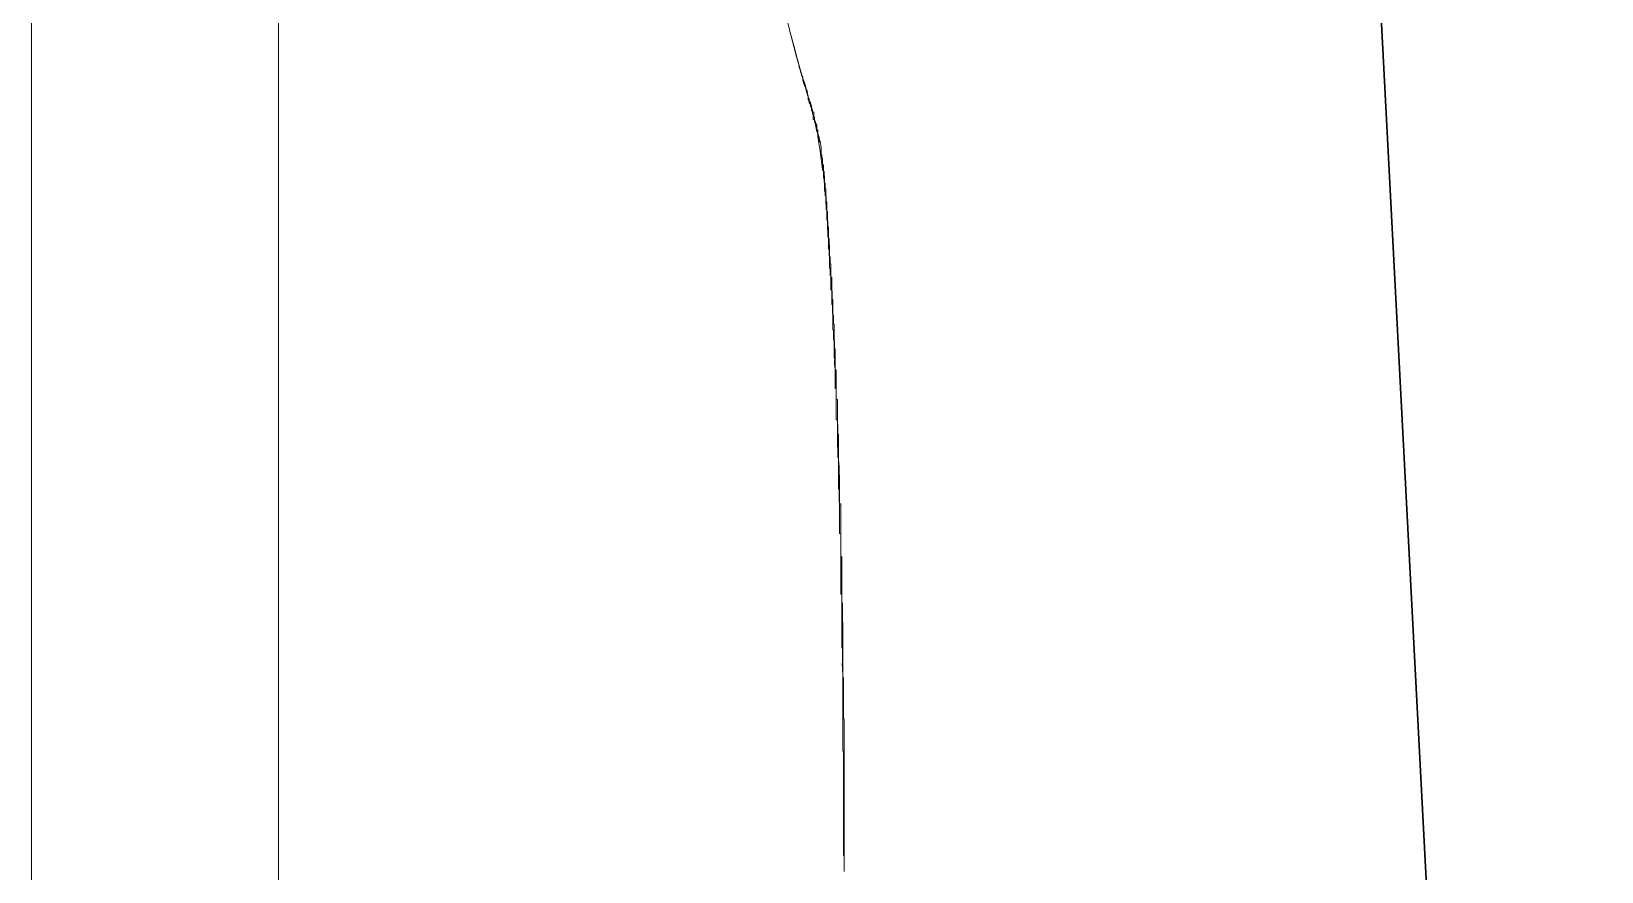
# Model space of a CAD drawing. Header units: millimetres. Extents: x 5194 to 16594, y 329 to 7592.
# Drawn here: x 10611.1 to 10674.6, y 2906.2 to 2940.2 of the extents above; entities that cross this region are included whole.
import ezdxf

# ---------------------------------------------------------------- set-up
doc = ezdxf.new("R2010")
doc.units = ezdxf.units.MM
doc.header["$MEASUREMENT"] = 0
doc.layers.add('PDF_Geometry', color=7, linetype='Continuous', true_color=0x231f20)

msp = doc.modelspace()

# ---------------------------------------------------------------- linework, layer by layer
at = {"layer": 'PDF_Geometry', "color": 0, "lineweight": 9}
for p, q in [((10611.085, 2778.679), (10611.085, 3113.207)), ((10657.08, 3105.412), (10674.622, 2770.794)), ((10674.622, 2770.794), (10657.08, 3105.412)), ((10674.622, 2770.311), (10657.08, 3104.883)), ((10621.077, 2778.679), (10621.077, 3095.89)), ((10642.249, 2938.447), (10642.271, 2938.402)), ((10642.271, 2938.402), (10642.294, 2938.357)), ((10642.451, 2937.851), (10642.406, 2937.93)), ((10642.406, 2937.93), (10642.429, 2937.885)), ((10642.429, 2937.885), (10642.429, 2937.817)), ((10642.429, 2937.817), (10642.451, 2937.772)), ((10642.473, 2937.806), (10642.451, 2937.851)), ((10642.451, 2937.772), (10642.474, 2937.727)), ((10642.473, 2937.783), (10642.473, 2937.806)), ((10642.496, 2937.716), (10642.473, 2937.783)), ((10642.474, 2937.727), (10642.474, 2937.682)), ((10642.474, 2937.682), (10642.496, 2937.637)), ((10642.496, 2937.649), (10642.496, 2937.716)), ((10642.518, 2937.604), (10642.496, 2937.649)), ((10642.496, 2937.637), (10642.519, 2937.57)), ((10642.518, 2937.536), (10642.518, 2937.604)), ((10642.563, 2937.491), (10642.518, 2937.536)), ((10642.519, 2937.57), (10642.519, 2937.502)), ((10642.519, 2937.502), (10642.519, 2937.457)), ((10642.519, 2937.457), (10642.563, 2937.39)), ((10642.563, 2937.446), (10642.563, 2937.491)), ((10642.563, 2937.401), (10642.563, 2937.446)), ((10642.608, 2937.334), (10642.563, 2937.401)), ((10642.563, 2937.39), (10642.563, 2937.345)), ((10642.563, 2937.345), (10642.563, 2937.322)), ((10642.563, 2937.322), (10642.608, 2937.255)), ((10642.608, 2937.289), (10642.608, 2937.334)), ((10642.631, 2937.244), (10642.608, 2937.289)), ((10642.608, 2937.255), (10642.608, 2937.188)), ((10642.608, 2937.188), (10642.631, 2937.143)), ((10642.653, 2937.176), (10642.631, 2937.244)), ((10642.631, 2937.143), (10642.653, 2937.098)), ((10642.653, 2937.131), (10642.653, 2937.176)), ((10642.676, 2937.086), (10642.653, 2937.131)), ((10642.653, 2937.098), (10642.653, 2937.03)), ((10642.653, 2937.03), (10642.676, 2936.985)), ((10642.698, 2937.019), (10642.676, 2937.086)), ((10642.676, 2936.985), (10642.698, 2936.94)), ((10642.698, 2936.974), (10642.698, 2937.019)), ((10642.743, 2936.929), (10642.698, 2936.974)), ((10642.698, 2936.94), (10642.698, 2936.895)), ((10642.698, 2936.895), (10642.721, 2936.828)), ((10642.721, 2936.828), (10642.721, 2936.783)), ((10642.721, 2936.783), (10642.721, 2936.738)), ((10642.721, 2936.738), (10642.721, 2936.67)), ((10642.721, 2936.67), (10642.766, 2936.625)), ((10642.743, 2936.861), (10642.743, 2936.929)), ((10642.743, 2936.816), (10642.743, 2936.861)), ((10642.743, 2936.771), (10642.743, 2936.816)), ((10642.766, 2936.726), (10642.743, 2936.771)), ((10642.766, 2936.659), (10642.766, 2936.726)), ((10642.788, 2936.614), (10642.766, 2936.659)), ((10642.766, 2936.625), (10642.766, 2936.58)), ((10642.766, 2936.58), (10642.957, 2935.879)), ((10642.811, 2936.547), (10642.788, 2936.614)), ((10642.867, 2936.149), (10642.8, 2936.508)), ((10642.8, 2936.508), (10642.822, 2936.508)), ((10642.811, 2936.502), (10642.811, 2936.547)), ((10642.82, 2936.508), (10642.82, 2936.486)), ((10642.82, 2936.486), (10642.842, 2936.486)), ((10642.822, 2936.508), (10642.822, 2936.486)), ((10642.822, 2936.486), (10642.822, 2936.463)), ((10642.822, 2936.463), (10642.822, 2936.441)), ((10642.822, 2936.441), (10642.822, 2936.418)), ((10642.822, 2936.418), (10642.822, 2936.396)), ((10642.822, 2936.396), (10642.822, 2936.373)), ((10642.822, 2936.373), (10642.845, 2936.373)), ((10642.842, 2936.486), (10642.842, 2936.463)), ((10642.842, 2936.463), (10642.842, 2936.441)), ((10642.842, 2936.441), (10642.865, 2936.441)), ((10642.845, 2936.373), (10642.845, 2936.351)), ((10642.845, 2936.351), (10642.845, 2936.328)), ((10642.845, 2936.328), (10642.867, 2936.328)), ((10642.865, 2936.441), (10642.865, 2936.418)), ((10642.865, 2936.418), (10642.865, 2936.396)), ((10642.865, 2936.396), (10642.865, 2936.373)), ((10642.865, 2936.373), (10642.865, 2936.351)), ((10642.865, 2936.351), (10642.865, 2936.328)), ((10642.865, 2936.328), (10642.865, 2936.306)), ((10642.865, 2936.306), (10642.865, 2936.283)), ((10642.865, 2936.283), (10642.887, 2936.261)), ((10642.867, 2936.328), (10642.867, 2936.306)), ((10642.89, 2936.149), (10642.867, 2936.149)), ((10642.887, 2936.261), (10642.887, 2936.238)), ((10642.887, 2936.238), (10642.887, 2936.216)), ((10642.887, 2936.216), (10642.91, 2936.216)), ((10642.89, 2936.126), (10642.89, 2936.149)), ((10642.89, 2936.104), (10642.89, 2936.126)), ((10642.89, 2936.081), (10642.89, 2936.104)), ((10642.912, 2936.081), (10642.89, 2936.081)), ((10642.91, 2936.216), (10642.91, 2936.194)), ((10642.912, 2936.059), (10642.912, 2936.081)), ((10642.912, 2935.924), (10642.912, 2936.059)), ((10642.957, 2935.901), (10642.912, 2935.924)), ((10642.957, 2935.879), (10642.957, 2935.901)), ((10643.045, 2935.249), (10643.045, 2935.226)), ((10643.045, 2935.226), (10643.067, 2935.226)), ((10643.067, 2935.226), (10643.067, 2935.204)), ((10643.067, 2935.204), (10643.067, 2935.181)), ((10643.067, 2935.181), (10643.067, 2935.159)), ((10643.067, 2935.159), (10643.067, 2935.137)), ((10643.067, 2935.137), (10643.067, 2935.114)), ((10643.067, 2935.114), (10643.067, 2935.092)), ((10643.067, 2935.092), (10643.09, 2935.092)), ((10643.09, 2935.092), (10643.09, 2935.069)), ((10643.09, 2934.844), (10643.09, 2934.822)), ((10643.09, 2934.822), (10643.135, 2934.822)), ((10643.135, 2934.822), (10643.135, 2934.799)), ((10643.092, 2934.642), (10643.092, 2934.619)), ((10643.092, 2934.619), (10643.092, 2934.597)), ((10643.092, 2934.597), (10643.137, 2934.574)), ((10643.135, 2934.574), (10643.135, 2934.552)), ((10643.135, 2934.552), (10643.157, 2934.552)), ((10643.137, 2934.574), (10643.137, 2934.304)), ((10643.137, 2934.304), (10643.137, 2934.282)), ((10643.137, 2934.282), (10643.159, 2934.282)), ((10643.157, 2934.552), (10643.157, 2934.529)), ((10643.157, 2934.529), (10643.157, 2934.507)), ((10643.157, 2934.507), (10643.157, 2934.484)), ((10643.157, 2934.484), (10643.157, 2934.462)), ((10643.157, 2934.462), (10643.157, 2934.439)), ((10643.157, 2934.439), (10643.157, 2934.417)), ((10643.157, 2934.417), (10643.157, 2934.394)), ((10643.157, 2934.394), (10643.18, 2934.372)), ((10643.159, 2934.282), (10643.159, 2934.124)), ((10643.159, 2934.124), (10643.159, 2934.102)), ((10643.18, 2934.372), (10643.18, 2934.349)), ((10643.18, 2934.349), (10643.18, 2934.327)), ((10643.18, 2934.327), (10643.18, 2934.304)), ((10643.18, 2934.124), (10643.18, 2934.102)), ((10643.159, 2934.102), (10643.182, 2934.102)), ((10643.18, 2934.102), (10643.18, 2934.08)), ((10643.18, 2934.08), (10643.202, 2934.08)), ((10643.182, 2934.102), (10643.182, 2934.08)), ((10643.182, 2934.08), (10643.182, 2933.855)), ((10643.182, 2933.855), (10643.182, 2933.832)), ((10643.182, 2933.832), (10643.182, 2933.81)), ((10643.182, 2933.81), (10643.182, 2933.787)), ((10643.182, 2933.787), (10643.182, 2933.765)), ((10643.182, 2933.765), (10643.204, 2933.742)), ((10643.202, 2934.08), (10643.202, 2934.057)), ((10643.202, 2934.057), (10643.202, 2934.035)), ((10643.202, 2934.035), (10643.202, 2934.012)), ((10643.202, 2934.012), (10643.202, 2933.99)), ((10643.202, 2933.99), (10643.202, 2933.967)), ((10643.202, 2933.967), (10643.202, 2933.945)), ((10643.202, 2933.945), (10643.202, 2933.922)), ((10643.202, 2933.922), (10643.202, 2933.9)), ((10643.202, 2933.9), (10643.202, 2933.877)), ((10643.202, 2933.877), (10643.225, 2933.855)), ((10643.204, 2933.742), (10643.204, 2933.72)), ((10643.204, 2933.72), (10643.204, 2933.697)), ((10643.204, 2933.697), (10643.204, 2933.675)), ((10643.204, 2933.675), (10643.204, 2933.652)), ((10643.204, 2933.652), (10643.204, 2933.63)), ((10643.204, 2933.63), (10643.204, 2933.607)), ((10643.204, 2933.607), (10643.204, 2933.585)), ((10643.204, 2933.585), (10643.204, 2933.562)), ((10643.204, 2933.562), (10643.227, 2933.562)), ((10643.225, 2933.855), (10643.225, 2933.832)), ((10643.225, 2933.832), (10643.225, 2933.81)), ((10643.225, 2933.81), (10643.225, 2933.787)), ((10643.225, 2933.585), (10643.225, 2933.562)), ((10643.225, 2933.562), (10643.225, 2933.54)), ((10643.225, 2933.54), (10643.247, 2933.54)), ((10643.227, 2933.562), (10643.227, 2933.54)), ((10643.227, 2933.54), (10643.227, 2933.315)), ((10643.247, 2933.54), (10643.247, 2933.517)), ((10643.227, 2933.315), (10643.227, 2933.292)), ((10643.227, 2933.292), (10643.227, 2933.27)), ((10643.227, 2933.27), (10643.227, 2933.247)), ((10643.227, 2933.247), (10643.227, 2933.225)), ((10643.227, 2933.225), (10643.249, 2933.202)), ((10643.247, 2933.337), (10643.247, 2933.315)), ((10643.247, 2933.315), (10643.27, 2933.315)), ((10643.249, 2933.202), (10643.249, 2933.18)), ((10643.249, 2933.18), (10643.249, 2933.157)), ((10643.249, 2933.157), (10643.249, 2933.135)), ((10643.249, 2933.135), (10643.249, 2933.112)), ((10643.249, 2933.112), (10643.249, 2933.09)), ((10643.249, 2933.09), (10643.249, 2933.068)), ((10643.249, 2933.068), (10643.249, 2933.045)), ((10643.249, 2933.045), (10643.249, 2933.023)), ((10643.249, 2933.023), (10643.249, 2933)), ((10643.249, 2933), (10643.272, 2933)), ((10643.27, 2933.315), (10643.27, 2933.292)), ((10643.27, 2932.955), (10643.27, 2932.933)), ((10643.27, 2932.933), (10643.292, 2932.933)), ((10643.272, 2933), (10643.272, 2932.595)), ((10643.292, 2932.933), (10643.292, 2932.91)), ((10643.272, 2932.595), (10643.272, 2932.573)), ((10643.272, 2932.573), (10643.294, 2932.573)), ((10643.292, 2932.573), (10643.292, 2932.55)), ((10643.292, 2932.55), (10643.315, 2932.55)), ((10643.294, 2932.573), (10643.294, 2932.55)), ((10643.294, 2932.55), (10643.294, 2932.258)), ((10643.294, 2932.258), (10643.294, 2932.235)), ((10643.294, 2932.235), (10643.294, 2932.213)), ((10643.294, 2932.213), (10643.294, 2932.19)), ((10643.315, 2932.55), (10643.315, 2932.528)), ((10643.315, 2932.325), (10643.315, 2932.303)), ((10643.315, 2932.303), (10643.337, 2932.303)), ((10643.337, 2932.303), (10643.337, 2932.28)), ((10643.294, 2932.19), (10643.294, 2932.168)), ((10643.294, 2932.168), (10643.317, 2932.145)), ((10643.317, 2932.145), (10643.317, 2932.123)), ((10643.317, 2932.123), (10643.317, 2932.1)), ((10643.317, 2932.1), (10643.317, 2932.078)), ((10643.317, 2932.078), (10643.317, 2932.055)), ((10643.317, 2932.055), (10643.317, 2932.033)), ((10643.317, 2932.033), (10643.317, 2932.011)), ((10643.317, 2932.011), (10643.317, 2931.988)), ((10643.317, 2931.988), (10643.317, 2931.966)), ((10643.317, 2931.966), (10643.317, 2931.943)), ((10643.317, 2931.943), (10643.317, 2931.921)), ((10643.317, 2931.921), (10643.317, 2931.898)), ((10643.317, 2931.898), (10643.339, 2931.898)), ((10643.337, 2931.853), (10643.337, 2931.831)), ((10643.337, 2931.831), (10643.36, 2931.831)), ((10643.339, 2931.898), (10643.339, 2931.426)), ((10643.36, 2931.831), (10643.36, 2931.808)), ((10643.36, 2931.606), (10643.36, 2931.583)), ((10643.36, 2931.583), (10643.382, 2931.583)), ((10643.382, 2931.583), (10643.382, 2931.561)), ((10643.339, 2931.426), (10643.339, 2931.403)), ((10643.339, 2931.403), (10643.362, 2931.403)), ((10643.362, 2931.403), (10643.362, 2931.381)), ((10643.362, 2931.381), (10643.362, 2931.358)), ((10643.362, 2931.358), (10643.362, 2931.223)), ((10643.362, 2931.223), (10643.362, 2931.201)), ((10643.362, 2931.201), (10643.362, 2931.178)), ((10643.362, 2931.178), (10643.362, 2931.156)), ((10643.362, 2931.156), (10643.384, 2931.133)), ((10643.382, 2931.561), (10643.382, 2931.538)), ((10643.382, 2931.223), (10643.382, 2931.201)), ((10643.382, 2931.201), (10643.382, 2931.178)), ((10643.382, 2931.178), (10643.382, 2931.156)), ((10643.382, 2931.156), (10643.382, 2931.133)), ((10643.382, 2931.133), (10643.382, 2931.111)), ((10643.382, 2931.111), (10643.405, 2931.088)), ((10643.384, 2931.133), (10643.384, 2931.111)), ((10643.384, 2931.111), (10643.384, 2931.088)), ((10643.384, 2931.088), (10643.384, 2931.066)), ((10643.384, 2931.066), (10643.384, 2931.043)), ((10643.384, 2931.043), (10643.384, 2931.021)), ((10643.384, 2931.021), (10643.384, 2930.684)), ((10643.405, 2931.088), (10643.405, 2931.066)), ((10643.405, 2931.066), (10643.405, 2931.043)), ((10643.405, 2931.043), (10643.405, 2931.021)), ((10643.405, 2931.021), (10643.405, 2930.998)), ((10643.384, 2930.684), (10643.384, 2930.661)), ((10643.384, 2930.661), (10643.384, 2930.639)), ((10643.384, 2930.639), (10643.407, 2930.639)), ((10643.405, 2930.886), (10643.405, 2930.864)), ((10643.405, 2930.864), (10643.405, 2930.841)), ((10643.405, 2930.841), (10643.405, 2930.819)), ((10643.405, 2930.819), (10643.427, 2930.819)), ((10643.407, 2930.639), (10643.407, 2930.616)), ((10643.407, 2930.616), (10643.407, 2930.594)), ((10643.407, 2930.594), (10643.407, 2930.436)), ((10643.407, 2930.436), (10643.407, 2930.414)), ((10643.407, 2930.414), (10643.407, 2930.391)), ((10643.407, 2930.391), (10643.407, 2930.369)), ((10643.407, 2930.369), (10643.407, 2930.346)), ((10643.407, 2930.346), (10643.429, 2930.324)), ((10643.427, 2930.819), (10643.427, 2930.796)), ((10643.429, 2930.324), (10643.429, 2930.301)), ((10643.427, 2930.301), (10643.427, 2930.279)), ((10643.427, 2930.279), (10643.472, 2930.279)), ((10643.429, 2930.301), (10643.429, 2930.279)), ((10643.429, 2930.279), (10643.429, 2930.256)), ((10643.429, 2930.256), (10643.429, 2930.234)), ((10643.429, 2930.234), (10643.429, 2930.211)), ((10643.429, 2930.211), (10643.429, 2929.807)), ((10643.429, 2929.807), (10643.429, 2929.784)), ((10643.429, 2929.784), (10643.429, 2929.762)), ((10643.429, 2929.762), (10643.474, 2929.739)), ((10643.472, 2930.279), (10643.472, 2930.256)), ((10643.472, 2929.739), (10643.472, 2929.717)), ((10643.472, 2929.717), (10643.494, 2929.717)), ((10643.474, 2929.739), (10643.474, 2929.717)), ((10643.474, 2929.717), (10643.474, 2929.694)), ((10643.474, 2929.694), (10643.474, 2929.357)), ((10643.494, 2929.717), (10643.494, 2929.694)), ((10643.494, 2929.694), (10643.494, 2929.672)), ((10643.494, 2929.672), (10643.494, 2929.649)), ((10643.474, 2929.357), (10643.474, 2929.334)), ((10643.474, 2929.334), (10643.474, 2929.312)), ((10643.474, 2929.312), (10643.474, 2929.177)), ((10643.474, 2929.177), (10643.497, 2929.154)), ((10643.494, 2929.402), (10643.494, 2929.379)), ((10643.494, 2929.379), (10643.517, 2929.357)), ((10643.497, 2929.154), (10643.519, 2928.615)), ((10643.517, 2929.087), (10643.517, 2929.064)), ((10643.517, 2929.064), (10643.517, 2929.042)), ((10643.517, 2929.042), (10643.517, 2929.019)), ((10643.517, 2929.019), (10643.517, 2928.997)), ((10643.517, 2928.75), (10643.539, 2928.727)), ((10643.519, 2928.615), (10643.519, 2928.592)), ((10643.519, 2928.592), (10643.519, 2928.57)), ((10643.519, 2928.57), (10643.519, 2928.21)), ((10643.539, 2928.727), (10643.539, 2928.705)), ((10643.539, 2928.435), (10643.539, 2928.412)), ((10643.539, 2928.412), (10643.539, 2928.39)), ((10643.519, 2928.21), (10643.519, 2928.187)), ((10643.519, 2928.187), (10643.519, 2928.165)), ((10643.519, 2928.165), (10643.519, 2928.142)), ((10643.519, 2928.142), (10643.542, 2928.142)), ((10643.539, 2928.39), (10643.539, 2928.367)), ((10643.539, 2928.367), (10643.562, 2928.367)), ((10643.542, 2928.142), (10643.542, 2928.12)), ((10643.542, 2928.12), (10643.542, 2928.097)), ((10643.542, 2928.097), (10643.542, 2927.872)), ((10643.542, 2927.872), (10643.542, 2927.85)), ((10643.542, 2927.85), (10643.542, 2927.828)), ((10643.542, 2927.828), (10643.542, 2927.805)), ((10643.542, 2927.805), (10643.542, 2927.783)), ((10643.542, 2927.783), (10643.542, 2927.76)), ((10643.562, 2928.367), (10643.562, 2928.345)), ((10643.542, 2927.76), (10643.542, 2927.738)), ((10643.542, 2927.738), (10643.564, 2927.715)), ((10643.587, 2926.973), (10643.562, 2927.715)), ((10643.562, 2927.715), (10643.562, 2927.693)), ((10643.562, 2927.693), (10643.584, 2927.693)), ((10643.564, 2927.715), (10643.564, 2927.693)), ((10643.564, 2927.693), (10643.564, 2927.67)), ((10643.564, 2927.67), (10643.564, 2927.648)), ((10643.564, 2927.648), (10643.564, 2927.625)), ((10643.564, 2927.625), (10643.564, 2927.603)), ((10643.564, 2927.603), (10643.564, 2927.58)), ((10643.564, 2927.58), (10643.564, 2927.063)), ((10643.584, 2927.693), (10643.584, 2927.4)), ((10643.584, 2927.4), (10643.584, 2927.378)), ((10643.584, 2927.378), (10643.607, 2927.378)), ((10643.607, 2927.378), (10643.607, 2926.546)), ((10643.564, 2927.063), (10643.564, 2927.04)), ((10643.564, 2927.04), (10643.564, 2927.018)), ((10643.564, 2927.018), (10643.587, 2927.018)), ((10643.587, 2927.018), (10643.587, 2926.995)), ((10643.587, 2926.995), (10643.587, 2926.973)), ((10643.607, 2926.546), (10643.607, 2926.523)), ((10643.607, 2926.523), (10643.652, 2926.523)), ((10643.652, 2926.523), (10643.652, 2926.501)), ((10643.609, 2925.826), (10643.609, 2925.803)), ((10643.609, 2925.803), (10643.609, 2925.781)), ((10643.609, 2925.781), (10643.654, 2925.759)), ((10643.652, 2925.376), (10643.652, 2925.354)), ((10643.652, 2925.354), (10643.697, 2925.331)), ((10643.654, 2925.759), (10643.654, 2925.736)), ((10643.697, 2925.331), (10643.697, 2925.309)), ((10643.697, 2925.309), (10643.697, 2925.286)), ((10643.697, 2925.286), (10643.697, 2925.264)), ((10643.697, 2924.589), (10643.697, 2924.567)), ((10643.654, 2924.522), (10643.654, 2924.499)), ((10643.654, 2924.499), (10643.699, 2924.499)), ((10643.697, 2924.567), (10643.697, 2924.544)), ((10643.697, 2924.544), (10643.697, 2924.522)), ((10643.697, 2924.522), (10643.697, 2924.499)), ((10643.697, 2924.499), (10643.697, 2924.477)), ((10643.697, 2924.477), (10643.697, 2924.454)), ((10643.697, 2924.454), (10643.697, 2924.432)), ((10643.697, 2924.432), (10643.697, 2924.409)), ((10643.697, 2924.409), (10643.697, 2924.387)), ((10643.697, 2924.387), (10643.697, 2924.364)), ((10643.697, 2924.364), (10643.697, 2924.342)), ((10643.697, 2924.342), (10643.697, 2924.319)), ((10643.697, 2924.319), (10643.719, 2924.297)), ((10643.699, 2924.499), (10643.699, 2924.477)), ((10643.719, 2924.297), (10643.719, 2924.274)), ((10643.719, 2924.274), (10643.719, 2924.252)), ((10643.719, 2924.252), (10643.719, 2924.229)), ((10643.719, 2924.229), (10643.719, 2924.207)), ((10643.719, 2924.207), (10643.719, 2924.184)), ((10643.719, 2924.184), (10643.719, 2924.162)), ((10643.719, 2924.049), (10643.719, 2924.027)), ((10643.719, 2924.027), (10643.719, 2924.004)), ((10643.719, 2924.004), (10643.719, 2923.982)), ((10643.719, 2923.982), (10643.719, 2923.959)), ((10643.719, 2923.959), (10643.719, 2923.937)), ((10643.699, 2923.42), (10643.699, 2923.397)), ((10643.699, 2923.397), (10643.722, 2923.397)), ((10643.719, 2923.937), (10643.742, 2923.914)), ((10643.722, 2923.397), (10643.722, 2923.375)), ((10643.722, 2923.375), (10643.722, 2923.352)), ((10643.722, 2923.352), (10643.722, 2923.33)), ((10643.722, 2923.33), (10643.722, 2923.307)), ((10643.742, 2923.914), (10643.742, 2923.892)), ((10643.742, 2923.892), (10643.742, 2923.869)), ((10643.742, 2923.869), (10643.742, 2923.847)), ((10643.742, 2923.847), (10643.742, 2923.824)), ((10643.742, 2923.824), (10643.742, 2923.802)), ((10643.742, 2923.802), (10643.742, 2923.779)), ((10643.742, 2923.779), (10643.742, 2923.757)), ((10643.722, 2923.15), (10643.722, 2923.127)), ((10643.722, 2923.127), (10643.722, 2923.105)), ((10643.722, 2923.105), (10643.722, 2923.082)), ((10643.722, 2923.082), (10643.722, 2923.06)), ((10643.722, 2923.06), (10643.722, 2923.037)), ((10643.722, 2923.037), (10643.722, 2923.015)), ((10643.722, 2923.015), (10643.722, 2922.992)), ((10643.722, 2922.992), (10643.744, 2922.97)), ((10643.744, 2922.97), (10643.744, 2922.947)), ((10643.744, 2922.947), (10643.744, 2922.925)), ((10643.744, 2922.925), (10643.744, 2922.902)), ((10643.744, 2922.902), (10643.744, 2922.88)), ((10643.744, 2922.88), (10643.744, 2922.857)), ((10643.744, 2922.34), (10643.744, 2922.318)), ((10643.744, 2922.318), (10643.744, 2922.295)), ((10643.744, 2922.295), (10643.744, 2922.273)), ((10643.744, 2922.273), (10643.744, 2922.228)), ((10643.764, 2922.363), (10643.764, 2922.34)), ((10643.764, 2922.34), (10643.764, 2922.318)), ((10643.764, 2922.318), (10643.764, 2922.295)), ((10643.764, 2922.295), (10643.764, 2922.273)), ((10643.764, 2922.273), (10643.787, 2922.273)), ((10643.787, 2922.273), (10643.787, 2922.25)), ((10643.744, 2921.733), (10643.744, 2921.71)), ((10643.744, 2921.71), (10643.767, 2921.688)), ((10643.767, 2921.238), (10643.767, 2921.216)), ((10643.767, 2921.216), (10643.767, 2921.193)), ((10643.767, 2921.193), (10643.767, 2921.171)), ((10643.767, 2921.171), (10643.789, 2921.171)), ((10643.787, 2921.126), (10643.787, 2921.103)), ((10643.787, 2921.103), (10643.832, 2921.103)), ((10643.789, 2921.171), (10643.789, 2921.126)), ((10643.832, 2921.103), (10643.832, 2921.058)), ((10643.832, 2921.058), (10643.832, 2921.036)), ((10643.789, 2919.934), (10643.789, 2919.911)), ((10643.789, 2919.911), (10643.834, 2919.889)), ((10643.834, 2919.889), (10643.834, 2919.866)), ((10643.832, 2919.124), (10643.832, 2919.102)), ((10643.832, 2919.102), (10643.832, 2919.079)), ((10643.832, 2919.079), (10643.832, 2919.057)), ((10643.832, 2919.057), (10643.832, 2919.034)), ((10643.832, 2919.034), (10643.832, 2919.012)), ((10643.832, 2919.012), (10643.832, 2918.989)), ((10643.832, 2918.989), (10643.877, 2918.944)), ((10643.877, 2918.944), (10643.877, 2918.922)), ((10643.877, 2918.922), (10643.877, 2918.899)), ((10643.877, 2918.899), (10643.877, 2918.877)), ((10643.877, 2918.877), (10643.877, 2918.854)), ((10643.877, 2918.854), (10643.877, 2918.832)), ((10643.877, 2918.832), (10643.877, 2918.787)), ((10643.877, 2918.652), (10643.877, 2918.629)), ((10643.877, 2918.629), (10643.877, 2918.607)), ((10643.877, 2918.607), (10643.877, 2918.584)), ((10643.877, 2918.157), (10643.877, 2918.135)), ((10643.877, 2918.135), (10643.877, 2918.112)), ((10643.877, 2918.112), (10643.877, 2918.09)), ((10643.834, 2917.482), (10643.834, 2917.46)), ((10643.834, 2917.46), (10643.879, 2917.46)), ((10643.877, 2917.19), (10643.877, 2917.168)), ((10643.877, 2917.168), (10643.877, 2917.145)), ((10643.877, 2917.145), (10643.877, 2917.1)), ((10643.877, 2917.1), (10643.899, 2917.1)), ((10643.879, 2917.46), (10643.879, 2917.437)), ((10643.879, 2917.437), (10643.879, 2917.415)), ((10643.879, 2917.415), (10643.879, 2917.37)), ((10643.879, 2917.37), (10643.879, 2917.348)), ((10643.899, 2917.1), (10643.899, 2917.078)), ((10643.899, 2917.078), (10643.899, 2917.055)), ((10643.899, 2917.055), (10643.899, 2917.033)), ((10643.899, 2916.38), (10643.899, 2916.358)), ((10643.899, 2916.358), (10643.899, 2916.336)), ((10643.899, 2916.336), (10643.922, 2916.313)), ((10643.879, 2916.066), (10643.879, 2916.043)), ((10643.879, 2916.043), (10643.879, 2916.021)), ((10643.879, 2916.021), (10643.879, 2915.998)), ((10643.922, 2916.043), (10643.922, 2916.021)), ((10643.922, 2916.021), (10643.922, 2915.998)), ((10643.922, 2915.706), (10643.922, 2915.683)), ((10643.879, 2915.391), (10643.879, 2915.368)), ((10643.879, 2915.368), (10643.879, 2915.346)), ((10643.879, 2915.346), (10643.879, 2915.323)), ((10643.879, 2915.323), (10643.879, 2915.301)), ((10643.879, 2915.301), (10643.879, 2915.279)), ((10643.879, 2915.279), (10643.902, 2915.234)), ((10643.902, 2915.234), (10643.902, 2915.211)), ((10643.902, 2915.211), (10643.902, 2915.189)), ((10643.902, 2915.189), (10643.902, 2915.166)), ((10643.902, 2915.166), (10643.902, 2915.121)), ((10643.902, 2915.121), (10643.902, 2915.099)), ((10643.902, 2915.099), (10643.902, 2915.076)), ((10643.902, 2915.076), (10643.902, 2915.054)), ((10643.922, 2915.683), (10643.922, 2915.661)), ((10643.922, 2915.661), (10643.922, 2915.638)), ((10643.922, 2915.638), (10643.922, 2915.616)), ((10643.902, 2915.054), (10643.902, 2915.009)), ((10643.902, 2915.009), (10643.902, 2914.986)), ((10643.922, 2914.132), (10643.922, 2914.109)), ((10643.922, 2914.109), (10643.922, 2914.087)), ((10643.922, 2914.087), (10643.944, 2914.087)), ((10643.924, 2913.974), (10643.924, 2913.952)), ((10643.924, 2913.952), (10643.924, 2913.929)), ((10643.924, 2913.929), (10643.924, 2913.907)), ((10643.944, 2914.087), (10643.944, 2914.064)), ((10643.944, 2914.064), (10643.944, 2914.042)), ((10643.944, 2914.042), (10643.944, 2914.019)), ((10643.944, 2914.019), (10643.944, 2913.997)), ((10643.924, 2913.322), (10643.924, 2913.299)), ((10643.924, 2913.299), (10643.924, 2913.277)), ((10643.924, 2913.277), (10643.924, 2913.254)), ((10643.944, 2913.075), (10643.944, 2913.052)), ((10643.944, 2913.052), (10643.944, 2913.007)), ((10643.944, 2913.007), (10643.944, 2912.985)), ((10643.944, 2912.602), (10643.944, 2912.58)), ((10643.944, 2912.58), (10643.944, 2912.535)), ((10643.944, 2912.535), (10643.944, 2912.512)), ((10643.924, 2911.95), (10643.924, 2911.928)), ((10643.924, 2911.928), (10643.924, 2911.905)), ((10643.924, 2911.905), (10643.924, 2911.86)), ((10643.967, 2912.355), (10643.967, 2912.31)), ((10643.967, 2912.31), (10643.967, 2912.287)), ((10643.967, 2912.13), (10643.967, 2912.108)), ((10643.967, 2912.108), (10643.967, 2912.085)), ((10643.967, 2912.085), (10643.967, 2912.063)), ((10643.967, 2912.063), (10643.967, 2912.04)), ((10643.967, 2912.04), (10643.967, 2912.018)), ((10643.924, 2911.86), (10643.924, 2911.838)), ((10643.924, 2911.838), (10643.924, 2911.815)), ((10643.924, 2911.815), (10643.924, 2911.793)), ((10643.924, 2911.793), (10643.924, 2911.77)), ((10643.924, 2911.23), (10643.924, 2911.208)), ((10643.924, 2911.208), (10643.924, 2911.163)), ((10643.924, 2911.163), (10643.924, 2911.14)), ((10643.924, 2911.14), (10643.924, 2911.118)), ((10643.924, 2911.118), (10643.947, 2911.096)), ((10643.947, 2911.096), (10643.947, 2911.073)), ((10643.947, 2911.073), (10643.947, 2911.051)), ((10643.947, 2911.051), (10643.947, 2911.028)), ((10643.947, 2911.028), (10643.947, 2911.006)), ((10643.947, 2911.006), (10643.947, 2910.983)), ((10643.947, 2910.983), (10643.947, 2910.961)), ((10643.947, 2910.961), (10643.947, 2910.938)), ((10643.947, 2910.938), (10643.947, 2910.916)), ((10643.947, 2910.916), (10643.947, 2910.871)), ((10643.947, 2910.871), (10643.947, 2910.848)), ((10643.947, 2910.578), (10643.947, 2910.556)), ((10643.947, 2910.556), (10643.947, 2910.533)), ((10643.947, 2910.533), (10643.947, 2910.488)), ((10643.947, 2910.488), (10643.947, 2910.466)), ((10643.967, 2910.173), (10643.967, 2910.151)), ((10643.967, 2910.151), (10643.967, 2910.128)), ((10643.967, 2910.128), (10643.967, 2910.084)), ((10643.947, 2909.161), (10643.947, 2909.139)), ((10643.947, 2909.139), (10643.947, 2909.116)), ((10643.947, 2909.116), (10643.947, 2909.071)), ((10643.947, 2909.071), (10643.947, 2909.049)), ((10643.947, 2907.7), (10643.947, 2907.655)), ((10643.947, 2907.655), (10643.947, 2907.632)), ((10643.947, 2907.632), (10643.947, 2907.61)), ((10643.947, 2907.047), (10643.947, 2907.002)), ((10643.947, 2907.002), (10643.947, 2906.98)), ((10643.947, 2906.98), (10643.947, 2906.957)), ((10643.947, 2906.957), (10643.947, 2906.913)), ((10643.947, 2906.913), (10643.947, 2906.89)), ((10643.947, 2906.89), (10643.969, 2906.868)), ((10643.969, 2906.868), (10643.969, 2906.845)), ((10643.969, 2906.845), (10643.969, 2906.823)), ((10643.969, 2906.823), (10643.969, 2906.8)), ((10643.969, 2906.8), (10643.969, 2906.778)), ((10643.967, 2906.283), (10643.967, 2906.26)), ((10643.967, 2906.26), (10643.967, 2906.238)), ((10643.969, 2906.778), (10643.969, 2906.755)), ((10643.969, 2906.755), (10643.969, 2906.733)), ((10643.969, 2906.733), (10643.969, 2906.71)), ((10643.969, 2906.71), (10643.969, 2906.688)), ((10643.969, 2906.688), (10643.969, 2906.665)), ((10643.969, 2906.418), (10643.969, 2906.395)), ((10643.969, 2906.395), (10643.969, 2906.35)), ((10643.969, 2906.35), (10643.969, 2906.328)), ((10643.969, 2906.328), (10643.969, 2906.305)), ((10643.969, 2906.305), (10643.969, 2906.26)), ((10643.969, 2906.26), (10643.969, 2906.238))]:
    msp.add_line(p, q, dxfattribs=at)
for centre, major_axis, start_param, end_param in [((10587.464, 2924.731), (39.934, 39.934), 5.743111, 5.775471), ((10675.327, 2948.57), (-24.449, 24.449), 1.029529, 1.085242), ((10523.989, 2919.394), (84.906, 84.906), 5.625116, 5.639101), ((10640.243, 2935.189), (-1.988, 1.988), 4.012303, 4.249714), ((10644.531, 2928.952), (0.733, 0.733), 2.291069, 2.574863), ((10642.249, 2926.467), (0.964, 0.964), 5.44, 5.68871), ((10645.777, 2922.992), (1.441, 1.441), 2.312024, 2.511362), ((10646.387, 2914.604), (-1.76, 1.76), 0.731153, 0.93049)]:
    msp.add_ellipse(centre, major_axis=major_axis, ratio=1, start_param=start_param, end_param=end_param, dxfattribs=at)
for points in [[(10641.686, 2940.595), (10641.709, 2940.46), (10641.754, 2940.347), (10641.776, 2940.212)], [(10642.136, 2938.807), (10642.181, 2938.694), (10642.226, 2938.582), (10642.249, 2938.447)], [(10642.293, 2938.346), (10642.338, 2938.188), (10642.406, 2938.076), (10642.428, 2937.918)], [(10642.294, 2938.357), (10642.294, 2938.2), (10642.361, 2938.065), (10642.406, 2937.93)], [(10642.867, 2936.306), (10642.867, 2936.261), (10642.867, 2936.216), (10642.867, 2936.171)], [(10642.91, 2936.194), (10642.91, 2936.149), (10642.91, 2936.126), (10642.91, 2936.081)], [(10642.912, 2936.059), (10642.912, 2936.014), (10642.912, 2935.991), (10642.912, 2935.946)], [(10642.957, 2935.879), (10642.957, 2935.834), (10642.957, 2935.766), (10642.957, 2935.721)], [(10643.045, 2935.429), (10643.045, 2935.361), (10643.045, 2935.316), (10643.045, 2935.249)], [(10643.09, 2935.069), (10643.09, 2935.002), (10643.09, 2934.912), (10643.09, 2934.844)], [(10643.092, 2934.799), (10643.092, 2934.754), (10643.092, 2934.687), (10643.092, 2934.642)], [(10643.135, 2934.799), (10643.135, 2934.732), (10643.135, 2934.642), (10643.135, 2934.574)], [(10643.137, 2934.552), (10643.137, 2934.462), (10643.137, 2934.394), (10643.137, 2934.304)], [(10643.159, 2934.259), (10643.159, 2934.214), (10643.159, 2934.169), (10643.159, 2934.124)], [(10643.18, 2934.304), (10643.18, 2934.237), (10643.18, 2934.192), (10643.18, 2934.124)], [(10643.182, 2934.057), (10643.182, 2933.99), (10643.182, 2933.922), (10643.182, 2933.855)], [(10643.225, 2933.787), (10643.225, 2933.72), (10643.225, 2933.652), (10643.225, 2933.585)], [(10643.227, 2933.517), (10643.227, 2933.45), (10643.227, 2933.382), (10643.227, 2933.315)], [(10643.247, 2933.517), (10643.247, 2933.45), (10643.247, 2933.405), (10643.247, 2933.337)], [(10643.27, 2933.292), (10643.27, 2933.18), (10643.27, 2933.068), (10643.27, 2932.955)], [(10643.272, 2932.978), (10643.272, 2932.843), (10643.272, 2932.73), (10643.272, 2932.595)], [(10643.292, 2932.91), (10643.292, 2932.798), (10643.292, 2932.685), (10643.292, 2932.573)], [(10643.294, 2932.528), (10643.294, 2932.438), (10643.294, 2932.348), (10643.294, 2932.258)], [(10643.315, 2932.528), (10643.315, 2932.46), (10643.315, 2932.393), (10643.315, 2932.325)], [(10643.337, 2932.28), (10643.337, 2932.145), (10643.337, 2931.988), (10643.337, 2931.853)], [(10643.339, 2931.876), (10643.339, 2931.718), (10643.339, 2931.583), (10643.339, 2931.426)], [(10643.36, 2931.808), (10643.36, 2931.741), (10643.36, 2931.673), (10643.36, 2931.606)], [(10643.362, 2931.336), (10643.362, 2931.291), (10643.362, 2931.268), (10643.362, 2931.223)], [(10643.382, 2931.538), (10643.382, 2931.426), (10643.382, 2931.336), (10643.382, 2931.223)], [(10643.384, 2930.998), (10643.384, 2930.886), (10643.384, 2930.796), (10643.384, 2930.684)], [(10643.405, 2930.998), (10643.405, 2930.954), (10643.405, 2930.931), (10643.405, 2930.886)], [(10643.407, 2930.571), (10643.407, 2930.526), (10643.407, 2930.481), (10643.407, 2930.436)], [(10643.427, 2930.796), (10643.427, 2930.639), (10643.427, 2930.459), (10643.427, 2930.301)], [(10643.429, 2930.189), (10643.429, 2930.054), (10643.429, 2929.941), (10643.429, 2929.807)], [(10643.472, 2930.256), (10643.472, 2930.076), (10643.472, 2929.919), (10643.472, 2929.739)], [(10643.474, 2929.672), (10643.474, 2929.559), (10643.474, 2929.469), (10643.474, 2929.357)], [(10643.474, 2929.289), (10643.474, 2929.244), (10643.474, 2929.222), (10643.474, 2929.177)], [(10643.494, 2929.649), (10643.494, 2929.559), (10643.494, 2929.492), (10643.494, 2929.402)], [(10643.497, 2929.132), (10643.497, 2929.087), (10643.497, 2929.064), (10643.497, 2929.019)], [(10643.517, 2929.357), (10643.517, 2929.267), (10643.517, 2929.177), (10643.517, 2929.087)], [(10643.517, 2928.997), (10643.517, 2928.907), (10643.517, 2928.84), (10643.517, 2928.75)], [(10643.519, 2928.727), (10643.519, 2928.682), (10643.519, 2928.66), (10643.519, 2928.615)], [(10643.519, 2928.547), (10643.519, 2928.435), (10643.519, 2928.322), (10643.519, 2928.21)], [(10643.539, 2928.705), (10643.539, 2928.615), (10643.539, 2928.525), (10643.539, 2928.435)], [(10643.542, 2928.075), (10643.542, 2928.007), (10643.542, 2927.94), (10643.542, 2927.872)], [(10643.562, 2928.345), (10643.562, 2928.142), (10643.562, 2927.917), (10643.562, 2927.715)], [(10643.564, 2927.558), (10643.564, 2927.4), (10643.564, 2927.22), (10643.564, 2927.063)], [(10643.584, 2927.67), (10643.584, 2927.58), (10643.584, 2927.49), (10643.584, 2927.4)], [(10643.607, 2927.355), (10643.607, 2927.085), (10643.607, 2926.815), (10643.607, 2926.546)], [(10643.587, 2926.95), (10643.587, 2926.883), (10643.587, 2926.793), (10643.587, 2926.726)], [(10643.652, 2926.501), (10643.652, 2926.118), (10643.652, 2925.759), (10643.652, 2925.376)], [(10643.609, 2926.388), (10643.609, 2926.208), (10643.609, 2926.006), (10643.609, 2925.826)], [(10643.654, 2925.736), (10643.654, 2925.331), (10643.654, 2924.926), (10643.654, 2924.522)], [(10643.697, 2925.264), (10643.697, 2925.039), (10643.697, 2924.814), (10643.697, 2924.589)], [(10643.699, 2924.477), (10643.699, 2924.117), (10643.699, 2923.779), (10643.699, 2923.42)], [(10643.719, 2924.162), (10643.719, 2924.117), (10643.719, 2924.094), (10643.719, 2924.049)], [(10643.742, 2923.757), (10643.742, 2923.532), (10643.742, 2923.307), (10643.742, 2923.082)], [(10643.722, 2923.307), (10643.722, 2923.262), (10643.722, 2923.195), (10643.722, 2923.15)], [(10643.744, 2922.857), (10643.744, 2922.677), (10643.744, 2922.52), (10643.744, 2922.34)], [(10643.744, 2922.228), (10643.744, 2922.07), (10643.744, 2921.89), (10643.744, 2921.733)], [(10643.764, 2922.677), (10643.764, 2922.565), (10643.764, 2922.475), (10643.764, 2922.363)], [(10643.787, 2922.25), (10643.787, 2921.868), (10643.787, 2921.508), (10643.787, 2921.126)], [(10643.767, 2921.688), (10643.767, 2921.531), (10643.767, 2921.396), (10643.767, 2921.238)], [(10643.789, 2921.126), (10643.789, 2920.721), (10643.789, 2920.339), (10643.789, 2919.934)], [(10643.832, 2921.036), (10643.832, 2920.406), (10643.832, 2919.754), (10643.832, 2919.124)], [(10643.834, 2919.866), (10643.834, 2919.079), (10643.834, 2918.27), (10643.834, 2917.482)], [(10643.877, 2918.787), (10643.877, 2918.742), (10643.877, 2918.697), (10643.877, 2918.652)], [(10643.877, 2918.584), (10643.877, 2918.449), (10643.877, 2918.292), (10643.877, 2918.157)], [(10643.877, 2918.09), (10643.877, 2917.797), (10643.877, 2917.482), (10643.877, 2917.19)], [(10643.879, 2917.348), (10643.879, 2916.92), (10643.879, 2916.493), (10643.879, 2916.066)], [(10643.899, 2917.033), (10643.899, 2916.808), (10643.899, 2916.605), (10643.899, 2916.38)], [(10643.879, 2915.998), (10643.879, 2915.796), (10643.879, 2915.593), (10643.879, 2915.391)], [(10643.922, 2916.313), (10643.922, 2916.223), (10643.922, 2916.133), (10643.922, 2916.043)], [(10643.922, 2915.998), (10643.922, 2915.908), (10643.922, 2915.796), (10643.922, 2915.706)], [(10643.922, 2915.616), (10643.922, 2915.121), (10643.922, 2914.626), (10643.922, 2914.132)], [(10643.902, 2914.986), (10643.902, 2914.896), (10643.902, 2914.829), (10643.902, 2914.739)], [(10643.924, 2914.244), (10643.924, 2914.154), (10643.924, 2914.064), (10643.924, 2913.974)], [(10643.924, 2913.907), (10643.924, 2913.704), (10643.924, 2913.524), (10643.924, 2913.322)], [(10643.944, 2913.997), (10643.944, 2913.682), (10643.944, 2913.389), (10643.944, 2913.075)], [(10643.924, 2913.254), (10643.924, 2912.827), (10643.924, 2912.377), (10643.924, 2911.95)], [(10643.944, 2912.985), (10643.944, 2912.85), (10643.944, 2912.737), (10643.944, 2912.602)], [(10643.944, 2912.512), (10643.944, 2912.4), (10643.967, 2912.49), (10643.967, 2912.355)], [(10643.967, 2912.287), (10643.967, 2912.242), (10643.967, 2912.175), (10643.967, 2912.13)], [(10643.967, 2912.018), (10643.967, 2911.41), (10643.967, 2910.781), (10643.967, 2910.173)], [(10643.924, 2911.77), (10643.924, 2911.59), (10643.924, 2911.41), (10643.924, 2911.23)], [(10643.947, 2910.848), (10643.947, 2910.758), (10643.947, 2910.668), (10643.947, 2910.578)], [(10643.947, 2910.466), (10643.947, 2910.039), (10643.947, 2909.589), (10643.947, 2909.161)], [(10643.967, 2910.084), (10643.967, 2908.824), (10643.967, 2907.542), (10643.967, 2906.283)], [(10643.947, 2909.049), (10643.947, 2908.599), (10643.947, 2908.149), (10643.947, 2907.7)], [(10643.947, 2907.61), (10643.947, 2907.43), (10643.947, 2907.227), (10643.947, 2907.047)], [(10643.969, 2906.665), (10643.969, 2906.575), (10643.969, 2906.508), (10643.969, 2906.418)]]:
    msp.add_open_spline(points, degree=3, dxfattribs=at)

doc.saveas('drawing.dxf')
